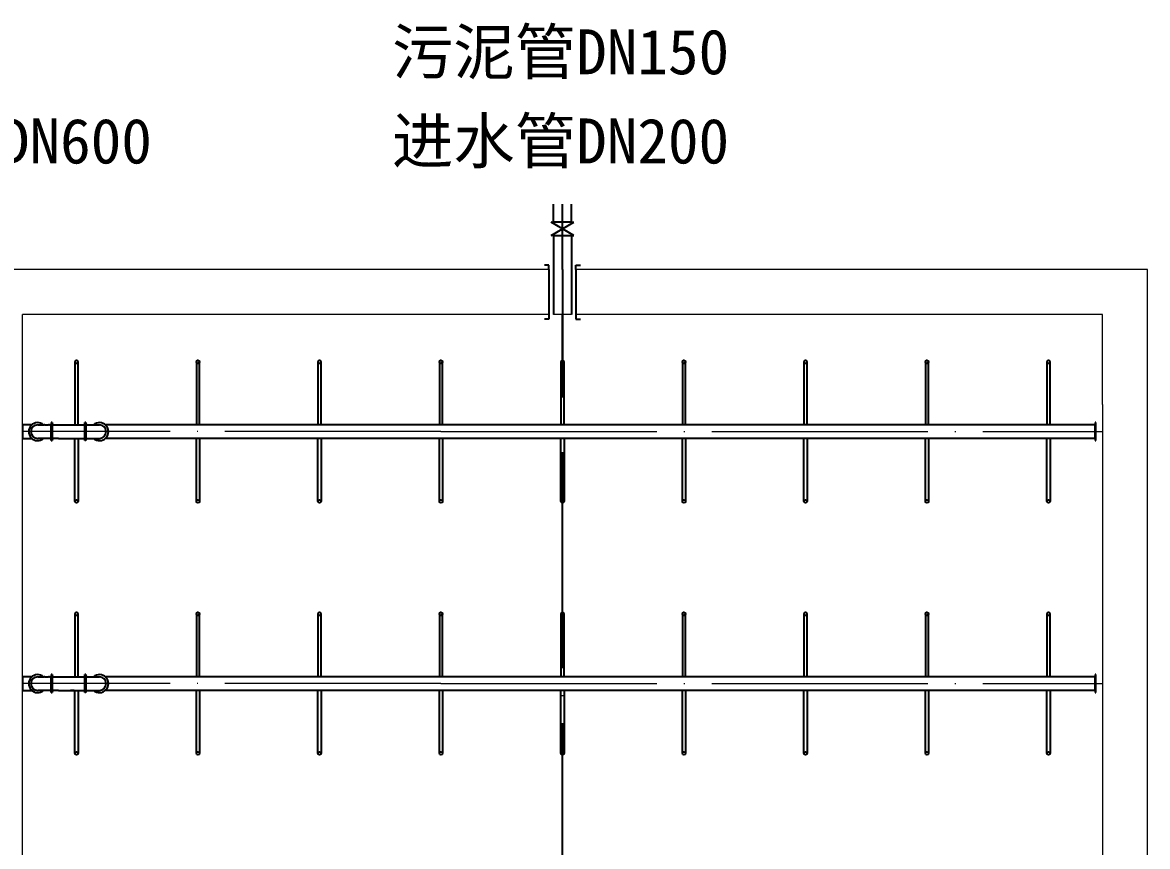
# Model space of a CAD drawing. Header units: millimetres. Extents: x 279 to 2876, y -494 to 1800.
# Drawn here: x 2740.9 to 2865.9, y 1031.1 to 1122.6 of the extents above; entities that cross this region are included whole.
import ezdxf

# ---------------------------------------------------------------- set-up
doc = ezdxf.new("R2010")
doc.units = ezdxf.units.MM
doc.linetypes.add('ACAD_ISO04W100', pattern=[30, 24, -3, 0, -3])
doc.layers.add('图层1', color=1, linetype='Continuous', lineweight=25, plot=False)
doc.layers.add('图层2', color=5, linetype='Continuous', lineweight=25, plot=False)
doc.styles.get("Standard").update_dxf_attribs({"font": 'txt', "bigfont": 'gbcbig.shx'})

msp = doc.modelspace()

# ---------------------------------------------------------------- linework, layer by layer
for p, q in [((2799.8947, 1100.44874), (2799.8947, 1102.44874)), ((2801.8947, 1100.44874), (2801.8947, 1102.44874)), ((2799.6447, 1100.44874), (2799.8947, 1100.44874)), ((2799.6447, 1098.94874), (2802.1447, 1100.44874)), ((2802.1447, 1098.94874), (2799.6447, 1100.44874)), ((2801.8947, 1100.44874), (2799.8947, 1100.44874)), ((2801.8947, 1100.44874), (2802.1447, 1100.44874)), ((2799.8947, 1098.94874), (2799.6447, 1098.94874)), ((2799.8947, 1098.94874), (2801.8947, 1098.94874)), ((2799.8947, 1098.94874), (2799.8947, 1098.44874)), ((2801.8947, 1098.94874), (2802.1447, 1098.94874)), ((2801.8947, 1098.94874), (2801.8947, 1098.44874)), ((2799.8947, 1098.44874), (2799.8947, 1090.16504)), ((2799.8947, 1098.44874), (2799.8947, 1090.16504)), ((2801.8947, 1098.44874), (2801.8947, 1090.16504)), ((2799.3947, 1095.66504), (2798.8947, 1095.66504)), ((2799.3947, 1095.16504), (2799.3947, 1095.66504)), ((2799.3947, 1095.16504), (2799.3947, 1090.16504)), ((2802.3947, 1095.16504), (2802.3947, 1095.66504)), ((2802.3947, 1095.66504), (2802.8947, 1095.66504)), ((2802.3947, 1095.16504), (2802.3947, 1090.16504)), ((2799.3947, 1090.16504), (2799.3947, 1089.66504)), ((2802.3947, 1090.16504), (2802.3947, 1089.66504)), ((2799.3947, 1089.66504), (2798.8947, 1089.66504)), ((2802.3947, 1089.66504), (2802.8947, 1089.66504))]:
    msp.add_line(p, q)
at = {"lineweight": 0}
for p, q in [((2799.3947, 1095.16504), (2735.8947, 1095.16504)), ((2865.8947, 1095.16504), (2802.3947, 1095.16504)), ((2865.8947, 1090.16504), (2865.8947, 1095.16504)), ((2740.8947, 1085.16504), (2740.8947, 1090.16504)), ((2799.3947, 1090.16504), (2740.8947, 1090.16504)), ((2801.8947, 1090.16504), (2799.8947, 1090.16504)), ((2860.8947, 1090.16504), (2802.3947, 1090.16504)), ((2860.8947, 1080.16504), (2860.8947, 1090.16504)), ((2865.8947, 1080.16504), (2865.8947, 1090.16504)), ((2740.8947, 1080.16504), (2740.8947, 1085.16504)), ((2865.8947, 835.16504), (2865.8947, 1085.16504)), ((2740.8947, 840.16504), (2740.8947, 1080.16504)), ((2860.8947, 1080.16504), (2860.8947, 840.16504))]:
    msp.add_line(p, q, dxfattribs=at)
at = {"linetype": 'ACAD_ISO04W100'}
for p, q in [((2800.8947, 1095.16504), (2800.8947, 1085.09004)), ((2800.8947, 840.16504), (2800.8947, 1090.16504))]:
    msp.add_line(p, q, dxfattribs=at)
at = {"linetype": 'ACAD_ISO04W100', "lineweight": 0}
for p, q in [((2787.3947, 1077.16504), (2740.8947, 1077.16504)), ((2787.3947, 1077.16504), (2860.8947, 1077.16504)), ((2787.3947, 1049.16504), (2740.8947, 1049.16504)), ((2787.3947, 1049.16504), (2860.8947, 1049.16504))]:
    msp.add_line(p, q, dxfattribs=at)
at = {"layer": '图层1'}
for p, q in [((2741.8947, 1077.91504), (2740.8947, 1077.91504)), ((2740.8947, 1077.91504), (2740.8947, 1076.41504)), ((2741.92309, 1077.91504), (2741.8947, 1077.91504)), ((2742.58453, 1077.91504), (2743.2947, 1077.91504)), ((2743.3947, 1077.91504), (2743.2947, 1077.91504)), ((2743.3947, 1077.91504), (2743.7947, 1077.91504)), ((2743.8947, 1077.91504), (2743.7947, 1077.91504)), ((2743.8947, 1077.91504), (2744.4947, 1077.91504)), ((2744.08959, 1078.03504), (2744.06959, 1078.03504)), ((2744.06959, 1078.03504), (2744.06959, 1078.01504)), ((2744.06959, 1078.01504), (2744.08959, 1078.01504)), ((2744.18959, 1078.16504), (2744.08959, 1078.16504)), ((2744.08959, 1078.16504), (2744.08959, 1077.91504)), ((2744.08959, 1078.16504), (2744.08959, 1076.16364)), ((2744.18959, 1078.16504), (2744.08959, 1078.16504)), ((2744.08959, 1076.41504), (2744.08959, 1077.91504)), ((2744.18959, 1077.91504), (2744.18959, 1078.16504)), ((2744.18959, 1078.16504), (2744.18959, 1076.16364)), ((2744.20459, 1078.03504), (2744.18959, 1078.03504)), ((2744.18959, 1078.01504), (2744.20459, 1078.01504)), ((2744.18959, 1078.01504), (2744.18959, 1077.91504)), ((2744.18959, 1076.16504), (2744.18959, 1077.91504)), ((2744.21459, 1078.05504), (2744.20459, 1078.05504)), ((2744.20459, 1078.05504), (2744.20459, 1078.03504)), ((2744.20459, 1078.01504), (2744.20459, 1078.03504)), ((2744.20459, 1077.99504), (2744.20459, 1078.01504)), ((2744.21459, 1077.99504), (2744.20459, 1077.99504)), ((2744.21459, 1078.03504), (2744.21459, 1078.05504)), ((2744.23959, 1078.03504), (2744.21459, 1078.03504)), ((2744.21459, 1078.03504), (2744.21459, 1078.01504)), ((2744.21459, 1078.01504), (2744.23959, 1078.01504)), ((2744.21459, 1078.01504), (2744.21459, 1077.99504)), ((2744.23959, 1078.01504), (2744.23959, 1078.03504)), ((2744.4947, 1077.91504), (2744.8947, 1077.91504)), ((2744.8947, 1077.91504), (2749.44194, 1077.91504)), ((2747.83504, 1078.03504), (2747.81504, 1078.03504)), ((2747.81504, 1078.03504), (2747.81504, 1078.01504)), ((2747.81504, 1078.01504), (2747.83504, 1078.01504)), ((2747.83504, 1078.01504), (2747.83504, 1078.16504)), ((2747.83504, 1078.16504), (2747.93504, 1078.16504)), ((2747.83504, 1078.16504), (2747.83504, 1076.16364)), ((2747.93504, 1078.16504), (2747.83504, 1078.16504)), ((2747.83504, 1077.91504), (2747.83504, 1078.01504)), ((2747.83504, 1076.16504), (2747.83504, 1077.91504)), ((2747.93504, 1078.16504), (2747.93504, 1076.45633)), ((2747.93504, 1078.16504), (2747.93504, 1076.16364)), ((2747.95004, 1078.03504), (2747.93504, 1078.03504)), ((2747.93504, 1078.01504), (2747.95004, 1078.01504)), ((2747.93504, 1078.01504), (2747.93504, 1077.91504)), ((2747.96004, 1078.05504), (2747.95004, 1078.05504)), ((2747.95004, 1078.05504), (2747.95004, 1078.03504)), ((2747.95004, 1078.01504), (2747.95004, 1078.03504)), ((2747.95004, 1077.99504), (2747.95004, 1078.01504)), ((2747.96004, 1077.99504), (2747.95004, 1077.99504)), ((2747.96004, 1078.03504), (2747.96004, 1078.05504)), ((2747.98504, 1078.03504), (2747.96004, 1078.03504)), ((2747.96004, 1078.03504), (2747.96004, 1078.01504)), ((2747.96004, 1078.01504), (2747.98504, 1078.01504)), ((2747.96004, 1078.01504), (2747.96004, 1077.99504)), ((2747.98504, 1078.01504), (2747.98504, 1078.03504)), ((2740.8947, 1076.41504), (2741.8947, 1076.41504)), ((2741.8947, 1076.41504), (2741.92309, 1076.41504)), ((2743.2947, 1076.41504), (2742.5947, 1076.41504)), ((2743.3947, 1076.41504), (2743.2947, 1076.41504)), ((2743.7947, 1076.41504), (2743.3947, 1076.41504)), ((2743.8947, 1076.41504), (2743.7947, 1076.41504)), ((2744.4947, 1076.41504), (2743.8947, 1076.41504)), ((2744.06959, 1076.29364), (2744.06959, 1076.31364)), ((2744.06959, 1076.31364), (2744.08959, 1076.31364)), ((2744.08959, 1076.29364), (2744.06959, 1076.29364)), ((2744.08959, 1076.41504), (2744.08959, 1076.16504)), ((2744.08959, 1076.16504), (2744.08959, 1076.41504)), ((2744.18959, 1076.41504), (2744.18959, 1076.16504)), ((2744.18959, 1076.31364), (2744.20459, 1076.31364)), ((2744.20459, 1076.29364), (2744.18959, 1076.29364)), ((2744.21459, 1076.33364), (2744.20459, 1076.33364)), ((2744.20459, 1076.33364), (2744.20459, 1076.31364)), ((2744.20459, 1076.31364), (2744.20459, 1076.29364)), ((2744.20459, 1076.27364), (2744.20459, 1076.29364)), ((2744.21459, 1076.27364), (2744.20459, 1076.27364)), ((2744.21459, 1076.31364), (2744.21459, 1076.33364)), ((2744.21459, 1076.31364), (2744.23959, 1076.31364)), ((2744.21459, 1076.29364), (2744.21459, 1076.31364)), ((2744.23959, 1076.29364), (2744.21459, 1076.29364)), ((2744.21459, 1076.29364), (2744.21459, 1076.27364)), ((2744.23959, 1076.31364), (2744.23959, 1076.29364)), ((2744.8947, 1076.41504), (2744.4947, 1076.41504)), ((2744.8947, 1076.41504), (2749.44194, 1076.41504)), ((2747.81504, 1076.29364), (2747.81504, 1076.31364)), ((2747.81504, 1076.31364), (2747.83504, 1076.31364)), ((2747.83504, 1076.29364), (2747.81504, 1076.29364)), ((2747.93504, 1076.45633), (2747.93504, 1076.41504)), ((2747.93504, 1076.41504), (2747.93504, 1076.16504)), ((2747.93504, 1076.31364), (2747.95004, 1076.31364)), ((2747.95004, 1076.29364), (2747.93504, 1076.29364)), ((2747.96004, 1076.33364), (2747.95004, 1076.33364)), ((2747.95004, 1076.33364), (2747.95004, 1076.31364)), ((2747.95004, 1076.31364), (2747.95004, 1076.29364)), ((2747.95004, 1076.27364), (2747.95004, 1076.29364)), ((2747.96004, 1076.27364), (2747.95004, 1076.27364)), ((2747.96004, 1076.31364), (2747.96004, 1076.33364)), ((2747.96004, 1076.31364), (2747.98504, 1076.31364)), ((2747.96004, 1076.29364), (2747.96004, 1076.31364)), ((2747.98504, 1076.29364), (2747.96004, 1076.29364)), ((2747.96004, 1076.29364), (2747.96004, 1076.27364)), ((2747.98504, 1076.31364), (2747.98504, 1076.29364)), ((2744.08959, 1076.16504), (2744.18959, 1076.16504)), ((2744.18959, 1076.16504), (2744.08959, 1076.16504)), ((2744.18959, 1076.16364), (2744.08959, 1076.16364)), ((2747.93504, 1076.16504), (2747.83504, 1076.16504)), ((2747.93504, 1076.16364), (2747.83504, 1076.16364)), ((2744.08959, 1050.03504), (2744.06959, 1050.03504)), ((2744.06959, 1050.03504), (2744.06959, 1050.01504)), ((2744.06959, 1050.01504), (2744.08959, 1050.01504)), ((2744.18959, 1050.16504), (2744.08959, 1050.16504)), ((2744.08959, 1050.16504), (2744.08959, 1049.91504)), ((2744.08959, 1050.16504), (2744.08959, 1048.16364)), ((2744.18959, 1050.16504), (2744.08959, 1050.16504)), ((2744.18959, 1049.91504), (2744.18959, 1050.16504)), ((2744.18959, 1050.16504), (2744.18959, 1048.16364)), ((2744.20459, 1050.03504), (2744.18959, 1050.03504)), ((2744.18959, 1050.01504), (2744.20459, 1050.01504)), ((2744.18959, 1050.01504), (2744.18959, 1049.91504)), ((2744.21459, 1050.05504), (2744.20459, 1050.05504)), ((2744.20459, 1050.05504), (2744.20459, 1050.03504)), ((2744.20459, 1050.01504), (2744.20459, 1050.03504)), ((2744.20459, 1049.99504), (2744.20459, 1050.01504)), ((2744.21459, 1050.03504), (2744.21459, 1050.05504)), ((2744.23959, 1050.03504), (2744.21459, 1050.03504)), ((2744.21459, 1050.03504), (2744.21459, 1050.01504)), ((2744.21459, 1050.01504), (2744.23959, 1050.01504)), ((2744.21459, 1050.01504), (2744.21459, 1049.99504)), ((2744.23959, 1050.01504), (2744.23959, 1050.03504)), ((2747.83504, 1050.03504), (2747.81504, 1050.03504)), ((2747.81504, 1050.03504), (2747.81504, 1050.01504)), ((2747.81504, 1050.01504), (2747.83504, 1050.01504)), ((2747.83504, 1050.01504), (2747.83504, 1050.16504)), ((2747.83504, 1050.16504), (2747.93504, 1050.16504)), ((2747.83504, 1050.16504), (2747.83504, 1048.16364)), ((2747.93504, 1050.16504), (2747.83504, 1050.16504)), ((2747.83504, 1049.91504), (2747.83504, 1050.01504)), ((2747.93504, 1050.16504), (2747.93504, 1048.45633)), ((2747.93504, 1050.16504), (2747.93504, 1048.16364)), ((2747.95004, 1050.03504), (2747.93504, 1050.03504)), ((2747.93504, 1050.01504), (2747.95004, 1050.01504)), ((2747.93504, 1050.01504), (2747.93504, 1049.91504)), ((2747.96004, 1050.05504), (2747.95004, 1050.05504)), ((2747.95004, 1050.05504), (2747.95004, 1050.03504)), ((2747.95004, 1050.01504), (2747.95004, 1050.03504)), ((2747.95004, 1049.99504), (2747.95004, 1050.01504)), ((2747.96004, 1050.03504), (2747.96004, 1050.05504)), ((2747.98504, 1050.03504), (2747.96004, 1050.03504)), ((2747.96004, 1050.03504), (2747.96004, 1050.01504)), ((2747.96004, 1050.01504), (2747.98504, 1050.01504)), ((2747.96004, 1050.01504), (2747.96004, 1049.99504)), ((2747.98504, 1050.01504), (2747.98504, 1050.03504)), ((2740.8947, 1049.91504), (2740.8947, 1048.41504)), ((2741.8947, 1049.91504), (2740.8947, 1049.91504)), ((2741.92309, 1049.91504), (2741.8947, 1049.91504)), ((2742.58453, 1049.91504), (2743.2947, 1049.91504)), ((2743.3947, 1049.91504), (2743.2947, 1049.91504)), ((2743.3947, 1049.91504), (2743.7947, 1049.91504)), ((2743.8947, 1049.91504), (2743.7947, 1049.91504)), ((2743.8947, 1049.91504), (2744.4947, 1049.91504)), ((2744.08959, 1048.41504), (2744.08959, 1049.91504)), ((2744.18959, 1048.16504), (2744.18959, 1049.91504)), ((2744.21459, 1049.99504), (2744.20459, 1049.99504)), ((2744.4947, 1049.91504), (2744.8947, 1049.91504)), ((2744.8947, 1049.91504), (2749.44194, 1049.91504)), ((2747.83504, 1048.16504), (2747.83504, 1049.91504)), ((2747.96004, 1049.99504), (2747.95004, 1049.99504)), ((2740.8947, 1048.41504), (2741.8947, 1048.41504)), ((2741.8947, 1048.41504), (2741.92309, 1048.41504)), ((2743.2947, 1048.41504), (2742.5947, 1048.41504)), ((2743.3947, 1048.41504), (2743.2947, 1048.41504)), ((2743.7947, 1048.41504), (2743.3947, 1048.41504)), ((2743.8947, 1048.41504), (2743.7947, 1048.41504)), ((2744.4947, 1048.41504), (2743.8947, 1048.41504)), ((2744.06959, 1048.29364), (2744.06959, 1048.31364)), ((2744.06959, 1048.31364), (2744.08959, 1048.31364)), ((2744.08959, 1048.29364), (2744.06959, 1048.29364)), ((2744.08959, 1048.41504), (2744.08959, 1048.16504)), ((2744.08959, 1048.16504), (2744.08959, 1048.41504)), ((2744.08959, 1048.16504), (2744.18959, 1048.16504)), ((2744.18959, 1048.16504), (2744.08959, 1048.16504)), ((2744.18959, 1048.16364), (2744.08959, 1048.16364)), ((2744.18959, 1048.41504), (2744.18959, 1048.16504)), ((2744.18959, 1048.31364), (2744.20459, 1048.31364)), ((2744.20459, 1048.29364), (2744.18959, 1048.29364)), ((2744.21459, 1048.33364), (2744.20459, 1048.33364)), ((2744.20459, 1048.33364), (2744.20459, 1048.31364)), ((2744.20459, 1048.31364), (2744.20459, 1048.29364)), ((2744.20459, 1048.27364), (2744.20459, 1048.29364)), ((2744.21459, 1048.27364), (2744.20459, 1048.27364)), ((2744.21459, 1048.31364), (2744.21459, 1048.33364)), ((2744.21459, 1048.31364), (2744.23959, 1048.31364)), ((2744.21459, 1048.29364), (2744.21459, 1048.31364)), ((2744.23959, 1048.29364), (2744.21459, 1048.29364)), ((2744.21459, 1048.29364), (2744.21459, 1048.27364)), ((2744.23959, 1048.31364), (2744.23959, 1048.29364)), ((2744.8947, 1048.41504), (2744.4947, 1048.41504)), ((2744.8947, 1048.41504), (2749.44194, 1048.41504)), ((2747.81504, 1048.29364), (2747.81504, 1048.31364)), ((2747.81504, 1048.31364), (2747.83504, 1048.31364)), ((2747.83504, 1048.29364), (2747.81504, 1048.29364)), ((2747.93504, 1048.16504), (2747.83504, 1048.16504)), ((2747.93504, 1048.16364), (2747.83504, 1048.16364)), ((2747.93504, 1048.45633), (2747.93504, 1048.41504)), ((2747.93504, 1048.41504), (2747.93504, 1048.16504)), ((2747.93504, 1048.31364), (2747.95004, 1048.31364)), ((2747.95004, 1048.29364), (2747.93504, 1048.29364)), ((2747.96004, 1048.33364), (2747.95004, 1048.33364)), ((2747.95004, 1048.33364), (2747.95004, 1048.31364)), ((2747.95004, 1048.31364), (2747.95004, 1048.29364)), ((2747.95004, 1048.27364), (2747.95004, 1048.29364)), ((2747.96004, 1048.27364), (2747.95004, 1048.27364)), ((2747.96004, 1048.31364), (2747.96004, 1048.33364)), ((2747.96004, 1048.31364), (2747.98504, 1048.31364)), ((2747.96004, 1048.29364), (2747.96004, 1048.31364)), ((2747.98504, 1048.29364), (2747.96004, 1048.29364)), ((2747.96004, 1048.29364), (2747.96004, 1048.27364)), ((2747.98504, 1048.31364), (2747.98504, 1048.29364))]:
    msp.add_line(p, q, dxfattribs=at)
for centre, radius, start, end in [((2742.58453, 1077.16504), 1, 48.5903779, 311.4096221), ((2742.58453, 1077.16504), 0.75, 90, 270), ((2749.44194, 1077.16504), 1, 228.5903779, 131.4096221), ((2749.44194, 1077.16504), 0.75, 270, 90), ((2742.58453, 1049.16504), 1, 48.5903779, 311.4096221), ((2749.44194, 1049.16504), 1, 228.5903779, 131.4096221), ((2742.58453, 1049.16504), 0.75, 90, 270), ((2749.44194, 1049.16504), 0.75, 270, 90)]:
    msp.add_arc(centre, radius, start, end, dxfattribs=at)
at = {"layer": '图层2', "color": 0, "linetype": 'ACAD_ISO04W100'}
msp.add_line((2800.8947, 1095.16504), (2800.8947, 1102.44874), dxfattribs=at)
at = {"layer": '图层2'}
for p, q in [((2746.7197, 1084.91504), (2746.7197, 1077.91504)), ((2747.0697, 1077.91504), (2747.0697, 1084.91504)), ((2760.2197, 1084.91504), (2760.2197, 1077.91504)), ((2760.5697, 1077.91504), (2760.5697, 1084.91504)), ((2773.7197, 1084.91504), (2773.7197, 1077.91504)), ((2774.0697, 1077.91504), (2774.0697, 1084.91504)), ((2787.2197, 1084.91504), (2787.2197, 1077.91504)), ((2787.5697, 1077.91504), (2787.5697, 1084.91504)), ((2800.7197, 1084.91504), (2800.7197, 1077.91504)), ((2801.0697, 1077.91504), (2801.0697, 1084.91504)), ((2814.2197, 1084.91504), (2814.2197, 1077.91504)), ((2814.5697, 1077.91504), (2814.5697, 1084.91504)), ((2827.7197, 1084.91504), (2827.7197, 1077.91504)), ((2828.0697, 1077.91504), (2828.0697, 1084.91504)), ((2841.2197, 1084.91504), (2841.2197, 1077.91504)), ((2841.5697, 1077.91504), (2841.5697, 1084.91504)), ((2854.7197, 1084.91504), (2854.7197, 1077.91504)), ((2855.0697, 1077.91504), (2855.0697, 1084.91504)), ((2860.0697, 1077.91504), (2750.10338, 1077.91504)), ((2860.1697, 1078.16504), (2860.0697, 1078.16504)), ((2860.0697, 1078.16504), (2860.0697, 1077.91504)), ((2860.0697, 1076.41504), (2860.0697, 1077.91504)), ((2860.1697, 1077.91504), (2860.1697, 1078.16504)), ((2860.1697, 1076.16504), (2860.1697, 1077.91504)), ((2746.7197, 1069.41504), (2746.7197, 1076.41504)), ((2747.0697, 1076.41504), (2747.0697, 1069.41504)), ((2860.0697, 1076.41504), (2750.10338, 1076.41504)), ((2760.2197, 1069.41504), (2760.2197, 1076.41504)), ((2760.5697, 1076.41504), (2760.5697, 1069.41504)), ((2773.7197, 1069.41504), (2773.7197, 1076.41504)), ((2774.0697, 1076.41504), (2774.0697, 1069.41504)), ((2787.2197, 1069.41504), (2787.2197, 1076.41504)), ((2787.5697, 1076.41504), (2787.5697, 1069.41504)), ((2800.7197, 1069.41504), (2800.7197, 1076.41504)), ((2801.0697, 1076.41504), (2801.0697, 1069.41504)), ((2814.2197, 1069.41504), (2814.2197, 1076.41504)), ((2814.5697, 1076.41504), (2814.5697, 1069.41504)), ((2827.7197, 1069.41504), (2827.7197, 1076.41504)), ((2828.0697, 1076.41504), (2828.0697, 1069.41504)), ((2841.2197, 1069.41504), (2841.2197, 1076.41504)), ((2841.5697, 1076.41504), (2841.5697, 1069.41504)), ((2854.7197, 1069.41504), (2854.7197, 1076.41504)), ((2855.0697, 1076.41504), (2855.0697, 1069.41504)), ((2860.0697, 1076.41504), (2860.0697, 1076.16504)), ((2860.0697, 1076.16504), (2860.1697, 1076.16504)), ((2746.7197, 1056.91504), (2746.7197, 1049.91504)), ((2747.0697, 1049.91504), (2747.0697, 1056.91504)), ((2760.2197, 1056.91504), (2760.2197, 1049.91504)), ((2760.2197, 1056.91504), (2760.2197, 1049.91504)), ((2760.5697, 1049.91504), (2760.5697, 1056.91504)), ((2760.5697, 1049.91504), (2760.5697, 1056.91504)), ((2773.7197, 1056.91504), (2773.7197, 1049.91504)), ((2774.0697, 1049.91504), (2774.0697, 1056.91504)), ((2787.2197, 1056.91504), (2787.2197, 1049.91504)), ((2787.5697, 1049.91504), (2787.5697, 1056.91504)), ((2800.7197, 1056.91504), (2800.7197, 1049.91504)), ((2801.0697, 1049.91504), (2801.0697, 1056.91504)), ((2814.2197, 1056.91504), (2814.2197, 1049.91504)), ((2814.5697, 1049.91504), (2814.5697, 1056.91504)), ((2827.7197, 1056.91504), (2827.7197, 1049.91504)), ((2828.0697, 1049.91504), (2828.0697, 1056.91504)), ((2841.2197, 1056.91504), (2841.2197, 1049.91504)), ((2841.5697, 1049.91504), (2841.5697, 1056.91504)), ((2854.7197, 1056.91504), (2854.7197, 1049.91504)), ((2855.0697, 1049.91504), (2855.0697, 1056.91504)), ((2860.1697, 1050.16504), (2860.0697, 1050.16504)), ((2860.0697, 1050.16504), (2860.0697, 1049.91504)), ((2860.1697, 1049.91504), (2860.1697, 1050.16504)), ((2860.0697, 1049.91504), (2750.10338, 1049.91504)), ((2860.0697, 1048.41504), (2860.0697, 1049.91504)), ((2860.1697, 1048.16504), (2860.1697, 1049.91504)), ((2746.6197, 1048.41504), (2746.2197, 1048.41504)), ((2746.7197, 1041.41504), (2746.7197, 1048.41504)), ((2747.0697, 1048.41504), (2747.0697, 1041.41504)), ((2860.0697, 1048.41504), (2750.10338, 1048.41504)), ((2760.2197, 1041.41504), (2760.2197, 1048.41504)), ((2760.2197, 1041.41504), (2760.2197, 1048.41504)), ((2760.5697, 1048.41504), (2760.5697, 1041.41504)), ((2760.5697, 1048.41504), (2760.5697, 1041.41504)), ((2773.7197, 1041.41504), (2773.7197, 1048.41504)), ((2774.0697, 1048.41504), (2774.0697, 1041.41504)), ((2787.2197, 1041.41504), (2787.2197, 1048.41504)), ((2787.5697, 1048.41504), (2787.5697, 1041.41504)), ((2800.7197, 1041.41504), (2800.7197, 1048.41504)), ((2801.0697, 1048.41504), (2801.0697, 1041.41504)), ((2814.2197, 1041.41504), (2814.2197, 1048.41504)), ((2814.5697, 1048.41504), (2814.5697, 1041.41504)), ((2827.7197, 1041.41504), (2827.7197, 1048.41504)), ((2828.0697, 1048.41504), (2828.0697, 1041.41504)), ((2841.2197, 1041.41504), (2841.2197, 1048.41504)), ((2841.5697, 1048.41504), (2841.5697, 1041.41504)), ((2854.7197, 1041.41504), (2854.7197, 1048.41504)), ((2855.0697, 1048.41504), (2855.0697, 1041.41504)), ((2860.0697, 1048.41504), (2860.0697, 1048.16504)), ((2860.0697, 1048.16504), (2860.1697, 1048.16504))]:
    msp.add_line(p, q, dxfattribs=at)
for centre in [(2746.8947, 1084.91504), (2760.3947, 1084.91504), (2773.8947, 1084.91504), (2787.3947, 1084.91504), (2800.8947, 1084.91504), (2814.3947, 1084.91504), (2827.8947, 1084.91504), (2841.3947, 1084.91504), (2854.8947, 1084.91504), (2746.8947, 1069.41504), (2760.3947, 1069.41504), (2773.8947, 1069.41504), (2787.3947, 1069.41504), (2800.8947, 1069.41504), (2814.3947, 1069.41504), (2827.8947, 1069.41504), (2841.3947, 1069.41504), (2854.8947, 1069.41504), (2746.8947, 1056.91504), (2746.8947, 1056.91504), (2760.3947, 1056.91504), (2760.3947, 1056.91504), (2773.8947, 1056.91504), (2787.3947, 1056.91504), (2800.8947, 1056.91504), (2814.3947, 1056.91504), (2827.8947, 1056.91504), (2841.3947, 1056.91504), (2854.8947, 1056.91504), (2746.8947, 1041.41504), (2746.8947, 1041.41504), (2760.3947, 1041.41504), (2760.3947, 1041.41504), (2773.8947, 1041.41504), (2787.3947, 1041.41504), (2800.8947, 1041.41504), (2814.3947, 1041.41504), (2827.8947, 1041.41504), (2841.3947, 1041.41504), (2854.8947, 1041.41504)]:
    msp.add_circle(centre, 0.175, dxfattribs=at)

# ---------------------------------------------------------------- texts
at = {"lineweight": 0, "char_height": 5, "width": 50, "attachment_point": 5}
for s, insert in [('{\\fFangSong|b0|i0|c134|p49;污泥管DN150}', (2800.67983, 1119.09765)), ('{\\fFangSong|b0|i0|c134|p49;空气干管DN600}', (2733.13214, 1109.18613)), ('{\\fFangSong|b0|i0|c134|p49;进水管DN200}', (2800.67983, 1109.18613))]:
    msp.add_mtext(s, dxfattribs=dict(at, insert=insert))

doc.saveas('drawing.dxf')
